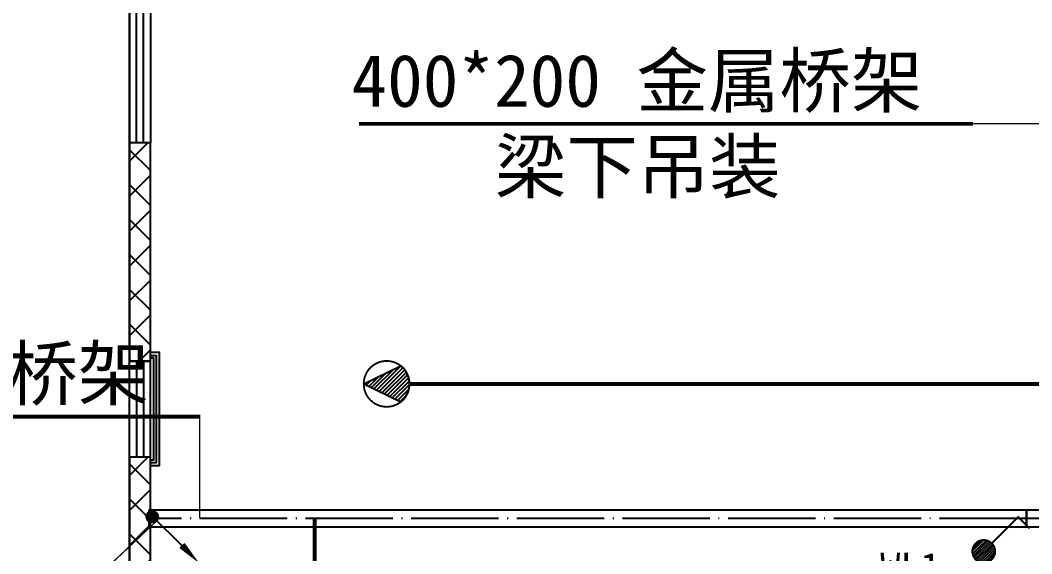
# Model space of a CAD drawing. Header units: millimetres. Extents: x -633009578 to 5705885, y -633235091 to 2571734.
# Drawn here: x 2776330 to 2787915, y 2069827 to 2075938 of the extents above; entities that cross this region are included whole.
import ezdxf

# ---------------------------------------------------------------- set-up
doc = ezdxf.new("R2010")
doc.units = ezdxf.units.MM
doc.header["$LTSCALE"] = 1000
doc.header["$MEASUREMENT"] = 0
doc.linetypes.add('DOTE', pattern=[2.42, 2, -0.2, 0.02, -0.2])
doc.layers.get('0').update_dxf_attribs({"color": 9})
for name, color, linetype in [('3T_WOOD', 21, 'Continuous'), ('A-F-AREA(计算)', 5, 'Continuous'), ('A-FLOR(看线)', 8, 'Continuous'), ('A-HATH(填充)', 8, 'Continuous'), ('A-LM-RAIL(栏杆)', 167, 'Continuous'), ('A-WINDOW（窗）', 4, 'Continuous'), ('WALL', 9, 'Continuous'), ('电-弱电平面-箭头', 3, 'Continuous'), ('电-强电平面-标注', 3, 'Continuous'), ('电-强电平面-线缆', 3, 'Continuous'), ('电-桥架', 4, 'Continuous'), ('设备-照明', 3, 'Continuous'), ('设备-箱柜', 3, 'Continuous')]:
    doc.layers.add(name, color=color, linetype=linetype)
doc.styles.add('ELEC-DIM', font='simhei.ttf')
doc.styles.add('IDQSTYLE', font='simhei.ttf', dxfattribs={"width": 0.707, "bigfont": 'hztxt.shx'})
pattern_1 = [(45, (-1310357.92, -13.22), (-200.000203, 200.000203), []), (135, (-1310357.92, -13.22), (-200.000203, -200.000203), [])]

# ---------------------------------------------------------------- blocks, each defined once
blk = doc.blocks.new('$TCHSYS$WIN2D')
for p, q in [((-0.5, 0.5), (0.5, 0.5)), ((-0.5, 0.5), (-0.5, -0.5)), ((0.5, 0.5), (0.5, -0.5)), ((0.5, 0.16667), (-0.5, 0.16667)), ((0.5, -0.16667), (-0.5, -0.16667)), ((-0.5, -0.5), (0.5, -0.5))]:
    blk.add_line(p, q)
blk = doc.blocks.new('9-29-1')
at = {"layer": 'A-HATH(填充)'}
h = blk.add_hatch(dxfattribs=at)
h.set_pattern_fill('多孔材料', color=256, scale=100, style=0)
h.set_pattern_definition(pattern_1)
h.paths.add_polyline_path([(1121700.6, 1396557.1), (1121700.6, 1394057.1), (1121940.6, 1394057.1), (1121940.6, 1396557.1)])
h = blk.add_hatch(dxfattribs=at)
h.set_pattern_fill('多孔材料', color=256, scale=100, style=0)
h.set_pattern_definition(pattern_1)
h.paths.add_polyline_path([(1121700.6, 1392957.1), (1121700.6, 1390677.1), (1121940.6, 1390677.1), (1121940.6, 1392957.1)])
at = {"layer": 'A-F-AREA(计算)'}
blk.add_lwpolyline([(1121700.6, 1518097.1), (1255980.6, 1518097.1), (1255980.6, 1382017.1), (1121700.6, 1382017.1)], close=True, dxfattribs=at)
at = {"layer": 'A-FLOR(看线)'}
blk.add_lwpolyline([(1121940.6, 1394157.1), (1122040.6, 1394157.1), (1122040.6, 1392857.1), (1121940.6, 1392857.1)], dxfattribs=at)
at = {"layer": 'A-LM-RAIL(栏杆)'}
for points in [[(1121940.6, 1394122.1), (1122005.6, 1394122.1), (1122005.6, 1392892.1), (1121940.6, 1392892.1)], [(1121940.6, 1394092.1), (1121975.6, 1394092.1), (1121975.6, 1392922.1), (1121940.6, 1392922.1)]]:
    blk.add_lwpolyline(points, dxfattribs=at)
at = {"layer": 'WALL'}
for p, q in [((1121700.6, 1396557.1), (1121700.6, 1394057.1)), ((1121940.6, 1396557.1), (1121700.6, 1396557.1)), ((1121940.6, 1394057.1), (1121940.6, 1396557.1)), ((1121700.6, 1394057.1), (1121940.6, 1394057.1)), ((1121700.6, 1392957.1), (1121700.6, 1390677.1)), ((1121940.6, 1392957.1), (1121700.6, 1392957.1)), ((1121940.6, 1390677.1), (1121940.6, 1392957.1))]:
    blk.add_line(p, q, dxfattribs=at)
at = {"layer": 'A-WINDOW（窗）', "xscale": 52000, "yscale": 240, "zscale": 52000, "rotation": 270}
blk.add_blockref('$TCHSYS$WIN2D', (1121820.6, 1422557.1), dxfattribs=at)
at = {"layer": 'A-WINDOW（窗）', "extrusion": (0, 0, -1), "xscale": 1100, "yscale": 240, "zscale": 1100, "rotation": 90.00000000000001}
blk.add_blockref('$TCHSYS$WIN2D', (-1121820.6, 1393507.1), dxfattribs=at)
blk = doc.blocks.new('*X3')
at = {"color": 0, "linetype": 'Continuous'}
for p, q in [((192.59, 446.72), (193.87, 448.01)), ((192.65, 446.36), (194.23, 447.94)), ((192.69, 447.24), (193.35, 447.91)), ((192.79, 446.07), (194.52, 447.8)), ((192.98, 445.84), (194.75, 447.61)), ((193.23, 445.66), (194.93, 447.37)), ((193.53, 445.54), (195.05, 447.06)), ((193.92, 445.51), (195.08, 446.67)), ((194.61, 445.77), (194.82, 445.99))]:
    blk.add_line(p, q, dxfattribs=at)
blk = doc.blocks.new('HC001442')
at = {"color": 0, "linetype": 'Continuous'}
blk.add_line((0, -0.06), (-3.11, -3.23), dxfattribs=at)
blk.add_lwpolyline([(-3.11, -3.23, 0.8, 0, 0), (-5.06, -5.12, 0, 0, 0)], format="xyseb", dxfattribs=at)
blk.add_circle((0, 0), 0.625, dxfattribs=at)
at = {"color": 0, "linetype": 'Continuous', "xscale": 0.5, "yscale": 0.5, "zscale": 0.5}
blk.add_blockref('*X3', (-96.92, -223.38), dxfattribs=at)
at = {"color": 0, "style": 'IDQSTYLE', "width": 0.7}
blk.add_attdef('PSFHATT', (2.63, -5.12), '', height=2.5, dxfattribs=at)
blk = doc.blocks.new('*X169')
at = {"color": 0, "linetype": 'Continuous'}
for p, q in [((262, 135.85), (263.24, 137.09)), ((262.02, 135.59), (263.5, 137.07)), ((262.05, 136.18), (262.91, 137.04)), ((262.09, 135.37), (263.71, 137)), ((262.18, 135.19), (263.9, 136.91)), ((262.3, 135.02), (264.07, 136.79)), ((262.44, 134.88), (264.21, 136.64)), ((262.61, 134.77), (264.32, 136.48)), ((262.8, 134.67), (264.42, 136.29)), ((263.02, 134.61), (264.48, 136.07)), ((263.28, 134.59), (264.5, 135.8)), ((263.62, 134.65), (264.44, 135.46))]:
    blk.add_line(p, q, dxfattribs=at)
blk = doc.blocks.new('HC000097')
at = {"color": 0, "linetype": 'Continuous', "const_width": 0.2}
blk.add_lwpolyline([(0.88, 2.13), (3.75, 5), (5, 3.75)], dxfattribs=at)
blk.add_lwpolyline([(0.88, 0.37, 0.198912), (1.25, 1.25, 0.198912), (0.88, 2.13, 0.198912), (0, 2.5, 0.198912), (-0.88, 2.13, 0.198912), (-1.25, 1.25, 0.198912), (-0.88, 0.37, 0.198912), (0, 0, 0.198912)], format="xyb", close=True, dxfattribs=at)
at = {"color": 0, "linetype": 'Continuous'}
blk.add_blockref('*X169', (-263.25, -134.59), dxfattribs=at)
at = {"color": 0, "style": 'IDQSTYLE', "width": 0.7}
blk.add_attdef('PSFHATT', (7, 0), '', height=2.5, dxfattribs=at)
blk = doc.blocks.new('*X108')
at = {"color": 0}
for p, q in [((136.66, 111.2), (138.24, 112.79)), ((136.94, 111.06), (139.07, 113.19)), ((137.23, 110.93), (139.87, 113.57)), ((137.52, 110.79), (140.1, 113.37)), ((137.8, 110.65), (140.3, 113.14)), ((138.09, 110.51), (140.47, 112.89)), ((138.37, 110.37), (140.61, 112.61)), ((136.09, 111.48), (136.59, 111.98)), ((136.37, 111.34), (137.42, 112.38)), ((138.66, 110.23), (140.73, 112.3)), ((138.94, 110.09), (140.8, 111.95)), ((139.23, 109.95), (140.82, 111.55)), ((139.51, 109.81), (140.76, 111.06)), ((139.8, 109.68), (140.5, 110.37))]:
    blk.add_line(p, q, dxfattribs=at)
blk = doc.blocks.new('HC000092')
at = {"color": 0}
for q in [(1.54, 1.97), (1.54, -1.97)]:
    blk.add_line((-2.5, 0), q, dxfattribs=at)
at = {"color": 0, "linetype": 'Continuous', "const_width": 0.2}
blk.add_lwpolyline([(-1.77, -1.77, 0.198912), (0, -2.5, 0.198912), (1.77, -1.77, 0.198912), (2.5, 0, 0.198912), (1.77, 1.77, 0.198912), (0, 2.5, 0.198912), (-1.77, 1.77, 0.198912), (-2.5, 0, 0.198912)], format="xyb", close=True, dxfattribs=at)
at = {"color": 0}
blk.add_arc((0, 0), 2.5, 308.122, 51.878, dxfattribs=at)
blk.add_blockref('*X108', (-138.32, -111.61), dxfattribs=at)
at = {"color": 0, "style": 'IDQSTYLE', "width": 0.7}
blk.add_attdef('PSFHATT', (4.5, -2.5), '', height=2.5, dxfattribs=at)

msp = doc.modelspace()

# ---------------------------------------------------------------- linework, layer by layer
at = {"layer": '电-强电平面-线缆', "color": 1, "linetype": 'Continuous', "const_width": 45}
for points in [[(2780788.7, 2071772.9), (2789588.6, 2071772.9)], [(2779701.9, 2067796.2), (2779701.9, 2070224.8)]]:
    msp.add_lwpolyline(points, dxfattribs=at)
at = {"layer": '电-桥架', "color": 5, "linetype": 'DOTE', "ltscale": 0.5}
for p, q in [((2787856.5, 2070230.7), (2777805, 2070230.7)), ((2788256.5, 2070230.7), (2787856.5, 2070230.7))]:
    msp.add_line(p, q, dxfattribs=at)
at = {"layer": '电-桥架', "ltscale": 0.5}
for points in [[(2787856.5, 2070330.7), (2788006.5, 2070330.7), (2788356.5, 2069980.7), (2788356.5, 2069830.7), (2788156.5, 2069830.7), (2788156.5, 2069980.7), (2788506.5, 2070330.7), (2788656.5, 2070330.7), (2788656.5, 2070130.7), (2788506.5, 2070130.7), (2788156.5, 2070480.7), (2788156.5, 2070630.7), (2788356.5, 2070630.7), (2788356.5, 2070480.7), (2788006.5, 2070130.7), (2787856.5, 2070130.7)], [(2777805, 2070330.7), (2787856.5, 2070330.7), (2787856.5, 2070130.7), (2777805, 2070130.7)]]:
    msp.add_lwpolyline(points, close=True, dxfattribs=at)
at = {"layer": '设备-箱柜', "color": 6}
for points in [[(2788222.5, 2074751.8, 15, 15, 0), (2787241.9, 2074751.8, 15, 15, 0), (2787241.9, 2074751.8, 45, 45, 0), (2780211.5, 2074751.8, 45, 45, 0)], [(2778385.6, 2070234, 15, 15, 0), (2778385.6, 2071397.6, 15, 15, 0), (2778385.6, 2071397.6, 45, 45, 0), (2771355.1, 2071397.6, 45, 45, 0)], [(2777895.3, 2070206.9, 15, 15, 0), (2776156.1, 2068568.1, 15, 15, 0), (2776156.1, 2068568.1, 45, 45, 0), (2767246.1, 2068568.1, 45, 45, 0)]]:
    msp.add_lwpolyline(points, format="xyseb", dxfattribs=at)

# ---------------------------------------------------------------- block references
at = {"layer": '3T_WOOD'}
msp.add_blockref('9-29-1', (1655879.4, 677977.5), dxfattribs=at)
at = {"layer": '电-弱电平面-箭头', "color": 4, "xscale": 105, "yscale": 105, "zscale": 105, "rotation": 90}
msp.add_blockref('HC001442', (2777842.3, 2070249.9), dxfattribs=at)
at = {"layer": '设备-照明', "xscale": 105, "yscale": 105, "zscale": 105}
for name, p in [('HC000092', (2780526.2, 2071772.9)), ('HC000097', (2787365, 2069722.9))]:
    msp.add_blockref(name, p, dxfattribs=at)

# ---------------------------------------------------------------- texts
at = {"layer": '电-强电平面-标注', "style": 'ELEC-DIM'}
msp.add_text('WL1', height=339.87, dxfattribs=at).set_placement((2786179.3, 2069499.4))
at = {"layer": '设备-箱柜', "color": 6, "style": 'ELEC-DIM'}
for s, p in [('400*200 金属桥架', (2780123.6, 2074946.5)), ('梁下吊装', (2781765.3, 2073962.2)), ('400*200 金属桥架', (2771267.2, 2071592.3))]:
    msp.add_text(s, height=600, dxfattribs=at).set_placement(p)

doc.saveas('drawing.dxf')
